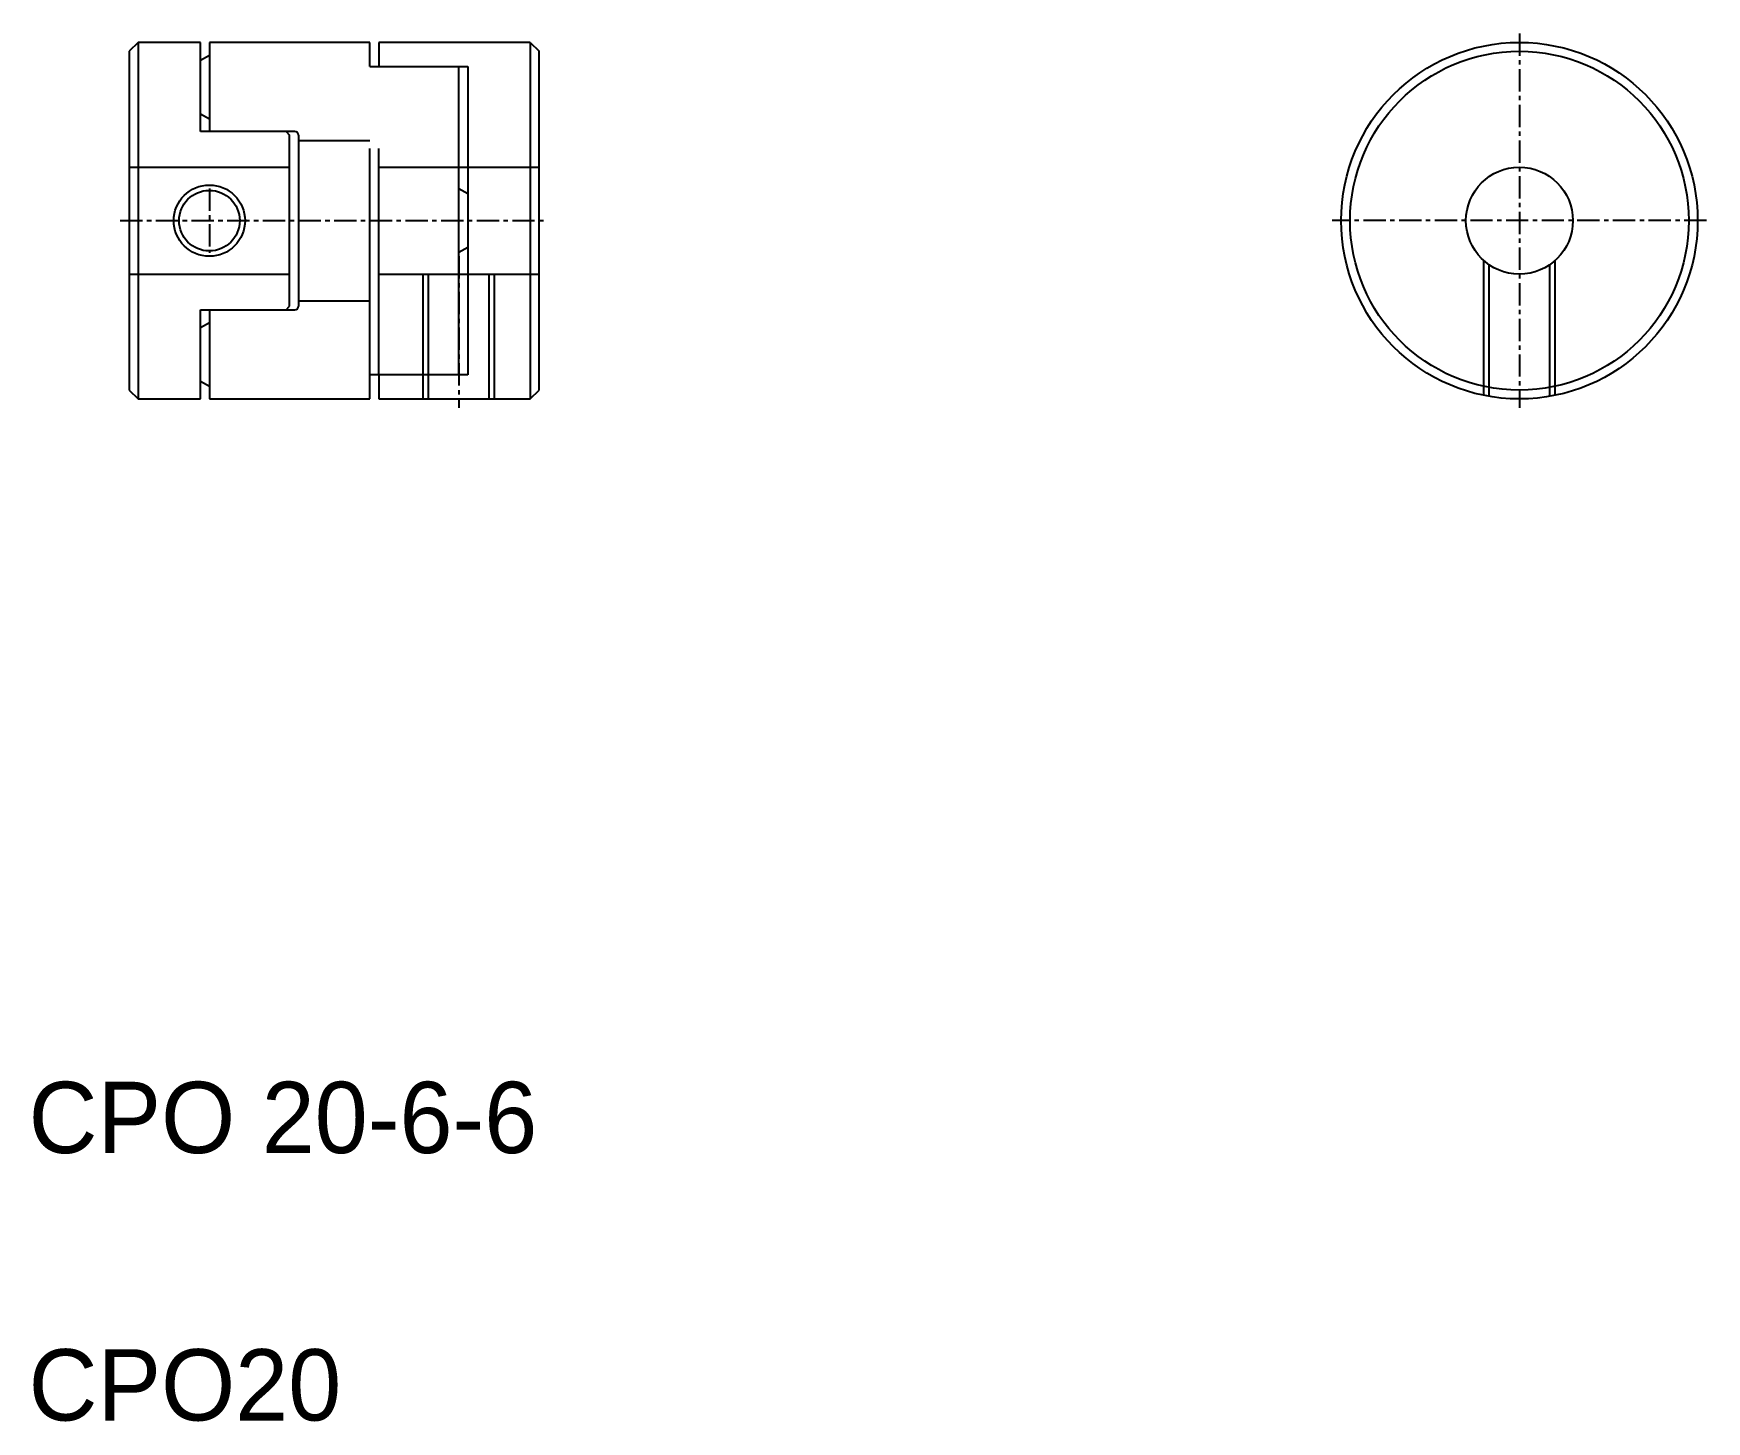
# Model space of a CAD drawing. Extents: x 206.3 to 300.2, y 108.4 to 186.3.
import ezdxf

# ---------------------------------------------------------------- set-up
doc = ezdxf.new("R2010")
doc.units = 0
doc.linetypes.add('CENTER', pattern=[2, 1.25, -0.25, 0.25, -0.25])
doc.linetypes.add('DASHED', pattern=[19.05, 12.7, -6.35])
doc.layers.get('0').update_dxf_attribs({"linetype": 'CONTINUOUS'})
doc.layers.add('CENTER', color=1, linetype='CENTER')

msp = doc.modelspace()

# ---------------------------------------------------------------- linework, layer by layer
for p, q in [((212.2, 185.791), (211.7, 185.291)), ((211.7, 185.291), (211.7, 166.291)), ((212.2, 185.791), (212.2, 165.791)), ((215.7, 185.791), (212.2, 185.791)), ((215.7, 180.791), (215.7, 185.791)), ((215.7, 184.791), (216.2, 185.079)), ((216.2, 185.791), (216.2, 180.791)), ((225.2, 185.791), (216.2, 185.791)), ((225.2, 184.441), (225.2, 185.791)), ((234.2, 185.791), (225.7, 185.791)), ((225.7, 185.791), (225.7, 184.441)), ((234.2, 185.791), (234.2, 165.791)), ((234.2, 185.791), (234.7, 185.291)), ((234.7, 166.291), (234.7, 185.291)), ((225.2, 184.441), (230.7, 184.441)), ((230.2, 167.141), (230.2, 184.441)), ((230.7, 184.441), (230.7, 167.141)), ((215.7, 181.791), (216.2, 181.502)), ((221, 180.791), (215.7, 180.791)), ((220.5, 180.791), (220.7, 180.591)), ((220.7, 170.991), (220.7, 180.591)), ((221.2, 180.591), (221.2, 170.991)), ((230.7, 177.291), (230.2, 177.579)), ((230.7, 174.291), (230.2, 174.002)), ((220.5, 170.791), (220.7, 170.991)), ((215.7, 165.791), (215.7, 170.791)), ((215.7, 170.791), (221, 170.791)), ((215.7, 169.791), (216.2, 170.079)), ((216.2, 170.791), (216.2, 165.791)), ((230.7, 167.141), (225.2, 167.141)), ((225.2, 165.791), (225.2, 167.141)), ((225.7, 167.141), (225.7, 165.791)), ((211.7, 166.291), (212.2, 165.791)), ((215.7, 166.791), (216.2, 166.502)), ((234.2, 165.791), (234.7, 166.291)), ((212.2, 165.791), (215.7, 165.791)), ((216.2, 165.791), (225.2, 165.791)), ((225.7, 165.791), (234.2, 165.791))]:
    msp.add_line(p, q)
at = {"color": 3, "linetype": 'DASHED'}
for p, q in [((225.2, 167.141), (225.2, 184.441)), ((225.7, 167.141), (225.7, 184.441)), ((221.2, 180.291), (225.2, 180.291)), ((211.7, 178.791), (220.7, 178.791)), ((225.7, 178.791), (234.7, 178.791)), ((211.7, 172.791), (220.7, 172.791)), ((225.7, 172.791), (234.7, 172.791)), ((228.2, 165.791), (228.2, 172.791)), ((228.5, 165.791), (228.5, 172.791)), ((231.9, 165.791), (231.9, 172.791)), ((232.2, 165.791), (232.2, 172.791)), ((287.7, 165.993), (287.7, 173.555)), ((288, 165.936), (288, 173.319)), ((291.4, 165.936), (291.4, 173.319)), ((291.7, 165.993), (291.7, 173.555)), ((221.2, 171.291), (225.2, 171.291))]:
    msp.add_line(p, q, dxfattribs=at)
for centre, radius in [((289.7, 175.791), 10), ((289.7, 175.791), 9.5), ((216.2, 175.791), 1.7)]:
    msp.add_circle(centre, radius)
at = {"color": 7, "linetype": 'CONTINUOUS'}
msp.add_circle((289.7, 175.791), 3, dxfattribs=at)
at = {"color": 3, "linetype": 'CONTINUOUS'}
msp.add_circle((216.2, 175.791), 2, dxfattribs=at)
for centre, start, end in [((221, 180.591), 0, 90), ((221, 170.991), 270, 0)]:
    msp.add_arc(centre, 0.2, start, end)
at = {"layer": 'CENTER', "color": 1, "linetype": 'CENTER'}
for p, q in [((289.7, 186.291), (289.7, 165.291)), ((216.2, 177.591), (216.2, 173.991)), ((211.2, 175.791), (235.2, 175.791)), ((300.2, 175.791), (279.2, 175.791)), ((230.2, 173.791), (230.2, 165.291))]:
    msp.add_line(p, q, dxfattribs=at)

# ---------------------------------------------------------------- texts
for s, p in [('CPO 20-6-6', (206.059, 123.492)), ('CPO20', (206.059, 108.492))]:
    msp.add_text(s, height=4).set_placement(p)

doc.saveas('drawing.dxf')
